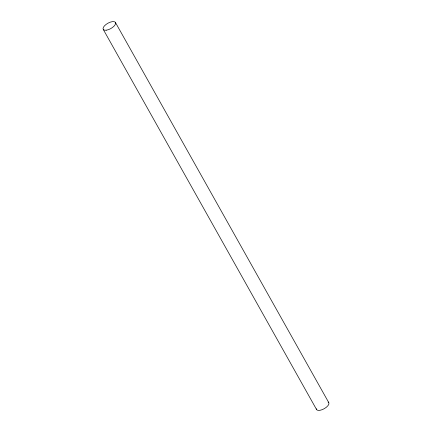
<?xml version="1.0" encoding="UTF-8"?>
<svg xmlns="http://www.w3.org/2000/svg" width="432" height="432" viewBox="0 0 432 432"><rect width="100%" height="100%" fill="white"/><g stroke="black" fill="none" stroke-linecap="round" stroke-linejoin="round"><path stroke-width="0.65" d="M115.403 22.41L328.747 402.581M103.253 29.419L316.597 409.59M328.109 402.035A7.015 3.04 -29.3 0 1 324.335 408.64A7.015 3.04 -29.3 0 1 316.375 408.812M106.207 30.202A7.015 3.04 -29.3 0 0 115.625 23.188A7.015 3.04 -29.3 0 0 106.153 24.354A7.015 3.04 -29.3 0 0 106.207 30.202"/></g></svg>
